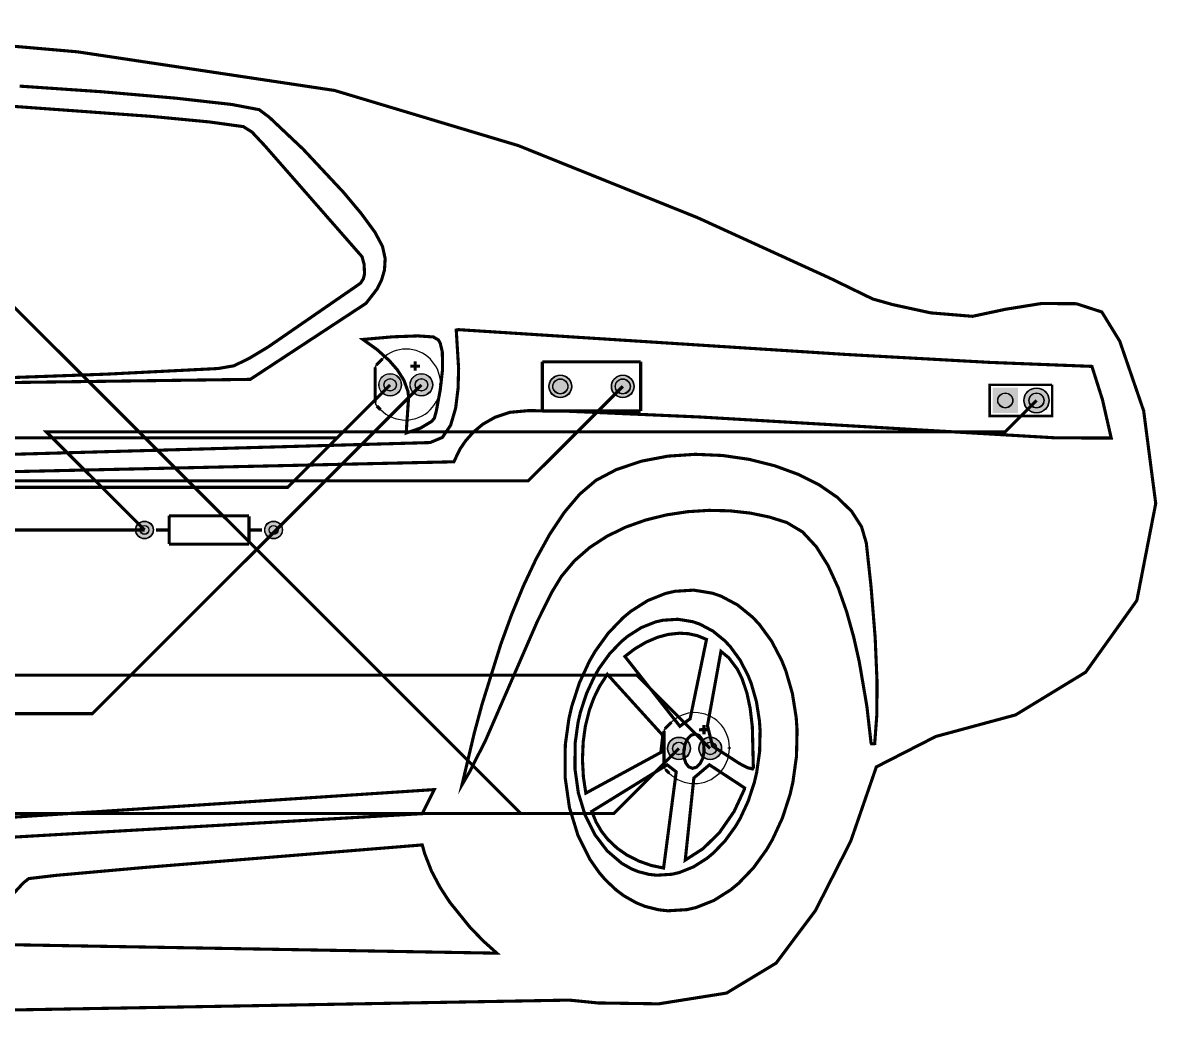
# Model space of a CAD drawing. Header units: millimetres. Extents: x -11 to 263, y 2 to 88.
# Drawn here: x 170.8 to 263.1, y 6.2 to 87.6 of the extents above; entities that cross this region are included whole.
import ezdxf

# ---------------------------------------------------------------- set-up
doc = ezdxf.new("R2010")
doc.units = ezdxf.units.MM
for name, color, linetype, true_color in [('BoardOutLine', 7, 'Continuous', 0xff00ff), ('BottomLayer', 7, 'Continuous', 0x0000ff), ('BottomSolderMaskLayer', 7, 'Continuous', 0xaa00ff), ('Document', 7, 'Continuous', 0xffffff), ('Multi-Layer', 7, 'Continuous', 0xc0c0c0), ('TopLayer', 7, 'Continuous', 0xff0000), ('TopSilkLayer', 7, 'Continuous', 0xffcc00), ('TopSolderMaskLayer', 7, 'Continuous', 0x800080)]:
    doc.layers.add(name, color=color, linetype=linetype, true_color=true_color)

msp = doc.modelspace()

# ---------------------------------------------------------------- hatches: boundary and pattern name
at = {"layer": 'BottomSolderMaskLayer'}
for points in [[(199.735, 58.166, 1), (201.585, 58.166, 1)], [(202.275, 58.166, 1), (204.125, 58.166, 1)], [(213.578, 58.039, 1), (215.429, 58.039, 1)], [(218.658, 58.039, 1), (220.509, 58.039, 1)], [(249.673, 57.922), (251.724, 57.922), (251.724, 55.871), (249.673, 55.871)], [(252.213, 56.896, 1), (254.264, 56.896, 1)], [(179.953, 46.355, 1), (181.404, 46.355, 1)], [(190.453, 46.355, 1), (191.904, 46.355, 1)], [(223.23, 28.575, 1), (225.08, 28.575, 1)], [(225.77, 28.575, 1), (227.62, 28.575, 1)]]:
    msp.add_hatch(color=256, dxfattribs=at).paths.add_polyline_path(points)
at = {"layer": 'Document'}
for points in [[(202.57, 60.08), (202.822, 60.08), (202.822, 59.814), (203.08, 59.814), (203.08, 59.56), (202.828, 59.56), (202.828, 59.306), (202.567, 59.306), (202.567, 59.561), (202.3, 59.561), (202.3, 59.814), (202.568, 59.814), (202.568, 59.817)], [(199.347, 59.738), (199.567, 59.738), (199.567, 56.57), (199.307, 56.57)], [(226.065, 30.489), (226.317, 30.489), (226.317, 30.222), (226.575, 30.222), (226.575, 29.968), (226.323, 29.968), (226.323, 29.714), (226.062, 29.714), (226.062, 29.97), (225.795, 29.97), (225.795, 30.222), (226.063, 30.222), (226.063, 30.226)], [(222.842, 30.147), (223.062, 30.147), (223.062, 26.979), (222.802, 26.979)]]:
    msp.add_hatch(color=256, dxfattribs=at).paths.add_polyline_path(points)
at = {"layer": 'Multi-Layer'}
for points in [[(199.76, 58.166, 1), (201.56, 58.166, 1)], [(202.3, 58.166, 1), (204.1, 58.166, 1)], [(213.603, 58.039, 1), (215.403, 58.039, 1)], [(218.683, 58.039, 1), (220.483, 58.039, 1)], [(249.699, 57.896), (251.699, 57.896), (251.699, 55.896), (249.699, 55.896)], [(252.239, 56.896, 1), (254.239, 56.896, 1)], [(179.978, 46.355, 1), (181.378, 46.355, 1)], [(190.478, 46.355, 1), (191.878, 46.355, 1)], [(223.255, 28.575, 1), (225.055, 28.575, 1)], [(225.795, 28.575, 1), (227.595, 28.575, 1)]]:
    msp.add_hatch(color=256, dxfattribs=at).paths.add_polyline_path(points)
at = {"layer": 'TopSolderMaskLayer'}
for points in [[(199.735, 58.166, 1), (201.585, 58.166, 1)], [(202.275, 58.166, 1), (204.125, 58.166, 1)], [(213.578, 58.039, 1), (215.429, 58.039, 1)], [(218.658, 58.039, 1), (220.509, 58.039, 1)], [(249.673, 57.922), (251.724, 57.922), (251.724, 55.871), (249.673, 55.871)], [(252.213, 56.896, 1), (254.264, 56.896, 1)], [(179.953, 46.355, 1), (181.404, 46.355, 1)], [(190.453, 46.355, 1), (191.904, 46.355, 1)], [(223.23, 28.575, 1), (225.08, 28.575, 1)], [(225.77, 28.575, 1), (227.62, 28.575, 1)]]:
    msp.add_hatch(color=256, dxfattribs=at).paths.add_polyline_path(points)

# ---------------------------------------------------------------- linework, layer by layer
at = {"layer": 'BoardOutLine', "const_width": 0.254}
for points in [[(149.566, 87.513), (175.223, 85.268), (196.142, 82.123), (211.082, 77.638), (225.664, 71.772), (236.435, 66.848), (239.914, 65.155), (241.515, 64.701), (244.637, 64.022), (248.031, 63.742), (250.714, 64.314), (253.639, 64.785), (256.487, 64.766), (258.553, 64.094), (260.014, 61.712), (261.956, 56.05), (262.938, 48.507), (261.402, 40.617), (257.239, 34.779), (251.538, 31.303), (245.049, 29.546), (240.21, 27.071), (238.125, 21.022), (235.255, 15.378), (232.055, 11.099), (228.022, 8.663), (222.503, 7.788), (217.561, 7.86), (215.228, 8.091), (115.861, 6.329)], [(168.863, 80.912), (181.193, 80.017), (185.961, 79.561), (188.721, 79.179), (189.425, 78.735), (190.481, 77.604), (198.374, 68.593), (198.539, 67.988), (198.577, 67.195), (198.479, 66.797), (198.258, 66.449), (197.872, 66.174), (190.729, 61.244), (189.175, 60.309), (187.934, 59.709), (186.641, 59.492), (177.592, 59.036), (152.211, 58.118), (189.283, 58.612), (198.695, 64.796), (199.604, 65.971), (199.956, 66.682), (200.199, 67.512), (200.254, 68.437), (200.039, 69.431), (199.42, 70.59), (198.313, 72.101), (196.867, 73.829), (193.582, 77.343), (190.814, 79.957), (190.003, 80.56), (187.758, 80.985), (183.21, 81.497), (177.186, 82.02), (170.515, 82.477)], [(163.827, 52.339), (203.912, 53.467), (204.91, 53.887), (205.582, 54.884), (205.988, 56.272), (206.184, 57.868), (206.229, 59.486), (206.037, 62.627), (206.225, 62.656), (237.762, 60.637), (249.463, 59.991), (257.747, 59.667), (257.747, 59.667), (258.605, 56.958), (259.316, 53.835), (254.792, 53.851), (225.835, 55.549), (215.108, 56.019), (211.924, 56.067), (210.4, 55.928), (209.201, 55.531), (208.213, 54.97), (207.421, 54.311), (206.809, 53.622), (206.361, 52.97), (205.839, 51.902), (168.094, 51.058)]]:
    msp.add_lwpolyline(points, dxfattribs=at)
for points in [[(198.44, 61.859), (199.588, 61.041), (200.601, 60.127), (201.249, 59.38), (201.777, 58.546), (202.103, 57.649), (202.164, 57.182), (201.964, 54.245), (203.132, 54.645), (204.042, 55.192), (204.258, 55.455), (204.421, 56.058), (204.737, 57.777), (204.917, 59.362), (204.907, 60.824), (204.732, 61.563), (204.58, 61.824), (204.171, 62.063), (202.91, 62.149), (200.853, 62.072), (198.44, 61.859)], [(240.078, 28.966), (239.816, 28.946), (239.78, 29.018), (239.437, 32.025), (238.82, 35.636), (238.365, 37.651), (237.798, 39.685), (237.11, 41.647), (236.289, 43.446), (235.326, 44.991), (234.211, 46.191), (232.933, 46.956), (231.5, 47.408), (229.948, 47.728), (228.306, 47.91), (226.607, 47.95), (224.879, 47.843), (223.155, 47.584), (221.464, 47.168), (219.837, 46.591), (218.306, 45.847), (216.9, 44.932), (215.65, 43.842), (214.588, 42.57), (213.837, 41.333), (212.644, 38.94), (208.418, 29.226), (207.153, 26.721), (206.505, 25.613), (207.508, 29.844), (208.141, 32.186), (209.661, 37.053), (210.543, 39.471), (211.503, 41.808), (212.54, 44.01), (213.65, 46.023), (214.832, 47.793), (216.083, 49.268), (217.401, 50.393), (219.053, 51.264), (221.104, 51.954), (223.263, 52.363), (225.478, 52.511), (227.698, 52.416), (229.871, 52.099), (231.945, 51.578), (233.867, 50.875), (235.587, 50.007), (237.051, 48.996), (238.208, 47.86), (239.006, 46.618), (239.394, 45.292), (239.778, 41.759), (240.114, 37.604), (240.266, 34.044), (240.252, 31.352), (240.078, 28.966)], [(223.265, 15.36), (224.801, 15.455), (225.552, 15.628), (227.003, 16.206), (228.371, 17.073), (229.016, 17.607), (230.217, 18.858), (231.28, 20.333), (231.753, 21.146), (232.568, 22.906), (233.191, 24.825), (233.423, 25.835), (233.715, 27.94), (233.761, 30.058), (233.692, 31.084), (233.38, 33.048), (232.853, 34.876), (232.513, 35.729), (231.694, 37.297), (230.702, 38.658), (230.147, 39.251), (228.928, 40.247), (227.581, 40.965), (226.864, 41.21), (225.355, 41.457), (223.82, 41.362), (223.07, 41.189), (221.619, 40.611), (220.252, 39.744), (219.606, 39.21), (218.405, 37.959), (217.342, 36.484), (216.869, 35.671), (216.054, 33.91), (215.432, 31.992), (215.2, 30.982), (214.907, 28.876), (214.889, 26.243), (215.242, 23.768), (215.934, 21.509), (216.929, 19.519), (217.657, 18.478), (218.193, 17.854), (219.068, 17.034), (219.694, 16.569), (220.693, 16.004), (221.396, 15.719), (222.499, 15.441), (223.265, 15.36)], [(222.354, 18.255), (223.579, 18.333), (224.178, 18.472), (225.337, 18.935), (226.429, 19.628), (226.945, 20.055), (227.906, 21.055), (228.757, 22.233), (229.136, 22.883), (229.789, 24.289), (230.289, 25.82), (230.477, 26.627), (230.714, 28.308), (230.754, 29.998), (230.701, 30.816), (230.456, 32.383), (230.039, 33.841), (229.769, 34.521), (229.119, 35.772), (228.329, 36.856), (227.888, 37.329), (226.917, 38.123), (225.844, 38.694), (225.273, 38.889), (224.07, 39.085), (222.844, 39.006), (222.246, 38.868), (221.087, 38.404), (219.995, 37.711), (219.479, 37.284), (218.519, 36.284), (217.668, 35.106), (217.289, 34.457), (216.636, 33.051), (216.136, 31.519), (215.949, 30.713), (215.712, 29.032), (215.692, 26.93), (215.969, 24.956), (216.516, 23.154), (217.306, 21.567), (218.312, 20.24), (219.506, 19.216), (220.303, 18.766), (220.863, 18.54), (221.743, 18.319), (222.354, 18.255)], [(226.395, 37.448), (225.061, 30.988), (224.228, 30.377), (219.755, 36.061), (220.561, 36.679), (221.468, 37.214), (222.415, 37.62), (223.27, 37.852), (224.19, 37.952), (224.911, 37.911), (225.648, 37.75), (226.395, 37.448)], [(227.57, 36.476), (226.473, 30.42), (226.886, 28.765), (229.078, 27.343), (229.727, 27.008), (230.136, 26.905), (230.205, 27.021), (230.122, 30.341), (229.944, 31.847), (229.685, 33.067), (229.295, 34.232), (228.901, 35.03), (228.216, 35.942), (227.57, 36.476)], [(218.329, 34.606), (222.841, 29.632), (222.677, 28.248), (216.579, 24.935), (216.38, 26.245), (216.303, 27.671), (216.363, 29.113), (216.539, 30.375), (216.866, 31.687), (217.23, 32.679), (217.713, 33.658), (218.329, 34.606)], [(225.255, 26.954), (225.584, 27.049), (225.872, 27.337), (226.086, 27.772), (226.196, 28.312), (226.175, 28.858), (226.034, 29.311), (225.796, 29.623), (225.484, 29.748), (225.155, 29.654), (224.869, 29.367), (224.656, 28.931), (224.546, 28.392), (224.566, 27.846), (224.706, 27.393), (224.943, 27.08), (225.255, 26.954)], [(217.059, 23.449), (223.195, 27.238), (223.93, 26.668), (222.903, 18.839), (221.899, 19.05), (220.874, 19.412), (219.904, 19.909), (219.116, 20.461), (218.367, 21.171), (217.858, 21.82), (217.416, 22.576), (217.059, 23.449)], [(224.665, 19.484), (225.366, 26.171), (226.631, 27.241), (229.494, 25.361), (229.493, 25.281), (228.642, 23.448), (227.451, 21.73), (226.117, 20.419), (224.665, 19.484)], [(114.581, 18.177), (203.272, 23.266), (204.25, 25.224), (113.211, 19.254), (114.581, 18.177)], [(164.311, 12.695), (209.341, 11.91), (208.252, 12.889), (207.152, 14.022), (205.502, 16.068), (204.715, 17.28), (204.022, 18.595), (203.475, 19.995), (203.272, 20.721), (180.627, 18.882), (173.46, 18.242), (171.261, 17.98), (170.82, 17.631), (168.862, 15.496), (167.477, 14.299), (166.025, 13.381), (164.311, 12.695)]]:
    msp.add_lwpolyline(points, close=True, dxfattribs=at)
at = {"layer": 'BottomLayer', "const_width": 0.254}
for points in [[(200.66, 58.166), (192.319, 49.825), (36.998, 49.825), (47.244, 60.071)], [(59.69, 38.735), (44.572, 53.854), (196.348, 53.854), (200.66, 58.166)], [(36.66, 48.719), (39.024, 46.355), (180.678, 46.355)], [(163.322, 32.258), (160.24, 35.341), (60.41, 35.341), (61.214, 34.536), (220.734, 34.536), (226.695, 28.575)], [(224.155, 28.575), (218.862, 23.282), (94.829, 23.282), (96.012, 22.098)]]:
    msp.add_lwpolyline(points, dxfattribs=at)
at = {"layer": 'BottomSolderMaskLayer'}
for centre, radius in [((200.66, 58.166), 0.925), ((203.2, 58.166), 0.925), ((200.66, 58.166), 0.514), ((203.2, 58.166), 0.514), ((214.503, 58.039), 0.925), ((214.503, 58.039), 0.617), ((219.583, 58.039), 0.925), ((219.583, 58.039), 0.617), ((250.699, 56.896), 0.615), ((253.239, 56.896), 1.025), ((253.239, 56.896), 0.615), ((180.678, 46.355), 0.725), ((191.178, 46.355), 0.725), ((180.678, 46.355), 0.363), ((191.178, 46.355), 0.363), ((224.155, 28.575), 0.925), ((224.155, 28.575), 0.514), ((226.695, 28.575), 0.925), ((226.695, 28.575), 0.514)]:
    msp.add_circle(centre, radius, dxfattribs=at)
at = {"layer": 'Multi-Layer'}
for centre, radius in [((200.66, 58.166), 0.9), ((200.66, 58.166), 0.5), ((203.2, 58.166), 0.9), ((203.2, 58.166), 0.5), ((214.503, 58.039), 0.9), ((214.503, 58.039), 0.6), ((219.583, 58.039), 0.9), ((219.583, 58.039), 0.6), ((250.699, 56.896), 0.6), ((253.239, 56.896), 1), ((253.239, 56.896), 0.6), ((180.678, 46.355), 0.7), ((180.678, 46.355), 0.35), ((191.178, 46.355), 0.7), ((191.178, 46.355), 0.35), ((224.155, 28.575), 0.9), ((224.155, 28.575), 0.5), ((226.695, 28.575), 0.9), ((226.695, 28.575), 0.5)]:
    msp.add_circle(centre, radius, dxfattribs=at)
at = {"layer": 'TopLayer', "const_width": 0.254}
for points in [[(151.892, 82.677), (211.288, 23.282), (218.862, 23.282), (224.155, 28.575)], [(134.052, 43.881), (127.573, 50.36), (211.904, 50.36), (219.583, 58.039)], [(203.2, 58.166), (176.436, 31.402), (166.719, 31.402), (165.862, 32.258)], [(180.678, 46.355), (172.688, 54.345), (250.688, 54.345), (253.239, 56.896)]]:
    msp.add_lwpolyline(points, dxfattribs=at)
at = {"layer": 'TopSilkLayer'}
for points, const_width in [([(199.52, 59.77), (200.043, 60.293)], 0.254), ([(202.692, 59.944), (202.692, 59.436)], 0.254), ([(213.043, 60.039), (221.043, 60.039)], 0.254), ([(213.043, 56.039), (213.043, 60.039)], 0.254), ([(221.043, 60.039), (221.043, 56.039)], 0.254), ([(199.445, 56.75), (199.445, 59.588)], 0.254), ([(202.438, 59.69), (202.946, 59.69)], 0.254), ([(204.76, 58.256), (204.76, 58.152)], 0.254), ([(254.509, 58.166), (254.509, 55.626), (249.428, 55.626), (249.428, 58.166), (251.334, 58.166)], 0.203), ([(254.509, 58.166), (251.334, 58.166)], 0.203), ([(199.709, 56.308), (199.572, 56.445)], 0.254), ([(199.87, 56.146), (199.709, 56.308)], 0.254), ([(221.043, 56.039), (213.043, 56.039)], 0.254), ([(182.678, 45.205), (182.678, 47.505)], 0.254), ([(182.678, 47.505), (189.178, 47.505)], 0.254), ([(189.178, 47.475), (189.178, 45.235)], 0.254), ([(181.61, 46.355), (182.678, 46.355)], 0.254), ([(189.178, 46.351), (190.247, 46.351)], 0.254), ([(189.178, 45.205), (182.678, 45.205)], 0.254), ([(223.015, 30.179), (223.538, 30.702)], 0.254), ([(226.187, 30.353), (226.187, 29.845)], 0.254), ([(222.94, 27.159), (222.94, 29.997)], 0.254), ([(225.933, 30.099), (226.441, 30.099)], 0.254), ([(228.255, 28.664), (228.255, 28.561)], 0.254), ([(223.204, 26.717), (223.067, 26.854)], 0.254), ([(223.365, 26.555), (223.204, 26.717)], 0.254)]:
    msp.add_lwpolyline(points, dxfattribs=dict(at, const_width=const_width))
for centre, radius, start, end in [((201.938, 58.398), 2.68, 90, 134.99965), ((201.938, 58.256), 2.822, 360, 90), ((199.702, 59.588), 0.257, 134.99926, 179.99896), ((201.91, 58.152), 2.85, 270, 0), ((199.877, 56.75), 0.431, 179.99943, 224.9996), ((201.91, 58.186), 2.884, 225.00035, 270), ((225.433, 28.807), 2.68, 90, 134.99965), ((225.433, 28.664), 2.822, 360, 90), ((223.197, 29.997), 0.257, 134.99926, 179.99896), ((225.405, 28.561), 2.85, 270, 0), ((223.372, 27.159), 0.431, 179.99943, 224.9996), ((225.405, 28.595), 2.884, 225.00035, 270)]:
    msp.add_arc(centre, radius, start, end, dxfattribs=at)
at = {"layer": 'TopSolderMaskLayer'}
for centre, radius in [((200.66, 58.166), 0.925), ((203.2, 58.166), 0.925), ((200.66, 58.166), 0.514), ((203.2, 58.166), 0.514), ((214.503, 58.039), 0.925), ((214.503, 58.039), 0.617), ((219.583, 58.039), 0.925), ((219.583, 58.039), 0.617), ((250.699, 56.896), 0.615), ((253.239, 56.896), 1.025), ((253.239, 56.896), 0.615), ((180.678, 46.355), 0.725), ((191.178, 46.355), 0.725), ((180.678, 46.355), 0.363), ((191.178, 46.355), 0.363), ((224.155, 28.575), 0.925), ((224.155, 28.575), 0.514), ((226.695, 28.575), 0.925), ((226.695, 28.575), 0.514)]:
    msp.add_circle(centre, radius, dxfattribs=at)

doc.saveas('drawing.dxf')
